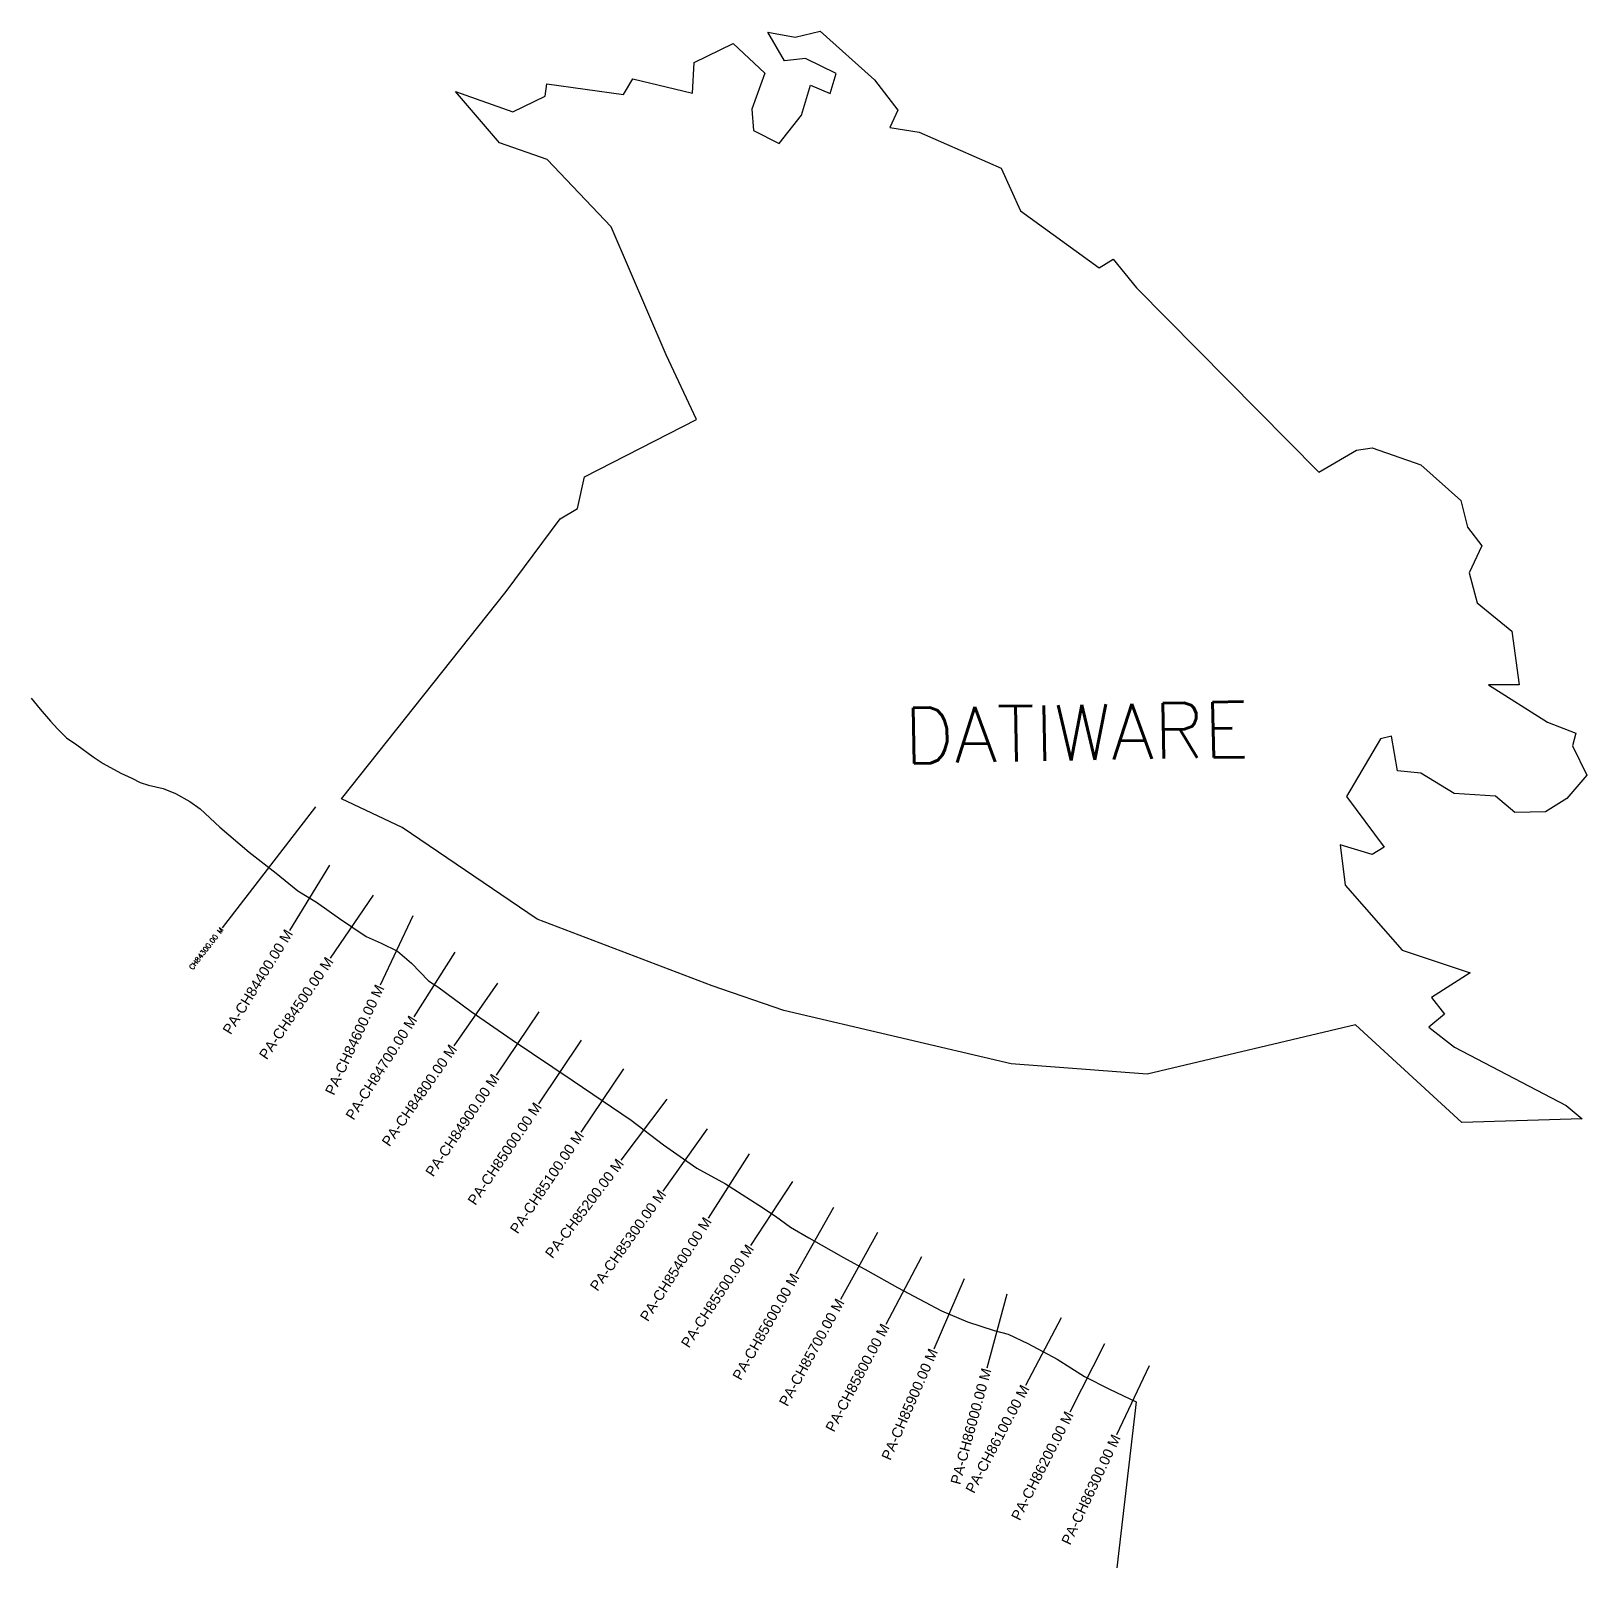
# Model space of a CAD drawing. Header units: metres. Extents: x 262914 to 265964, y 2157936 to 2160949.
import ezdxf
from ezdxf.enums import TextEntityAlignment as Align

# ---------------------------------------------------------------- set-up
doc = ezdxf.new("R2010")
doc.units = ezdxf.units.M
for name, color, linetype in [('CS', 134, 'Continuous'), ('CSMark', 6, 'Continuous'), ('NATURALLY PROTECTED', 3, 'Continuous'), ('village', 3, 'Continuous'), ('VILLAGE NAME', 250, 'Continuous')]:
    doc.layers.add(name, color=color, linetype=linetype)
doc.styles.add('DynamicDimensions', font='arial.ttf')
doc.styles.get("Standard").update_dxf_attribs({"font": 'simplex.shx'})

msp = doc.modelspace()

# ---------------------------------------------------------------- linework, layer by layer
at = {"color": 3}
msp.add_line((264213.5, 2160886.7), (264290.1, 2160924.1), dxfattribs=at)
at = {"layer": 'CS'}
for p, q in [((263471.2, 2159427.9), (263287.9, 2159190.4)), ((263498.9, 2159313.2), (263420.1, 2159185.6)), ((263584.2, 2159255), (263499.9, 2159130.9)), ((263662, 2159214), (263598.2, 2159078.3)), ((263744.4, 2159142.8), (263663.9, 2159016.2)), ((263827.9, 2159082.5), (263742.4, 2158959.3)), ((263909.3, 2159026.2), (263825.4, 2158901.9)), ((263992.2, 2158970.2), (263908.3, 2158845.9)), ((264075.1, 2158914.3), (263991.2, 2158790)), ((264160.3, 2158854.7), (264069.8, 2158735)), ((264239.1, 2158796.9), (264152.3, 2158674.6)), ((264321.7, 2158747.8), (264241.1, 2158621.3)), ((264406.7, 2158693.1), (264324.4, 2158567.7)), ((264406.7, 2158693.1), (264324.4, 2158567.7)), ((264486.8, 2158642.1), (264412.8, 2158511.6)), ((264486.8, 2158642.1), (264412.8, 2158511.6)), ((264573.1, 2158593.7), (264501, 2158462.2)), ((264659.7, 2158545.8), (264589.4, 2158413.3)), ((264659.7, 2158545.8), (264589.4, 2158413.3)), ((264743.3, 2158502.5), (264683.4, 2158365)), ((264743.3, 2158502.5), (264683.4, 2158365)), ((264827.1, 2158472.3), (264787.6, 2158327.6)), ((264827.1, 2158472.3), (264787.6, 2158327.6)), ((264933.4, 2158426), (264863.5, 2158293.3)), ((264933.4, 2158426), (264863.5, 2158293.3)), ((265018.2, 2158375.2), (264950.2, 2158241.5)), ((265018.2, 2158375.2), (264950.2, 2158241.5)), ((265105.9, 2158332.3), (265042.1, 2158196.5)), ((265105.9, 2158332.3), (265042.1, 2158196.5)), ((265105.9, 2158332.3), (265042.1, 2158196.5))]:
    msp.add_line(p, q, dxfattribs=at)
at = {"layer": 'NATURALLY PROTECTED', "color": 2}
for p, q in [((262913.6, 2159641.2), (262931.2, 2159619.3)), ((262931.2, 2159619.3), (262951.4, 2159596.1)), ((262951.4, 2159596.1), (262965.2, 2159580.5)), ((262965.2, 2159580.5), (262982.8, 2159563.1)), ((262982.8, 2159563.1), (263002.9, 2159549.4)), ((263002.9, 2159549.4), (263035, 2159525.9)), ((263035, 2159525.9), (263054.6, 2159512.6)), ((263054.6, 2159512.6), (263089.3, 2159493.8)), ((263089.3, 2159493.8), (263110.9, 2159483.9)), ((263110.9, 2159483.9), (263127.2, 2159475.6)), ((263127.2, 2159475.6), (263143.5, 2159470.5)), ((263143.5, 2159470.5), (263172.4, 2159463.8)), ((263172.4, 2159463.8), (263196.4, 2159454.1)), ((263196.4, 2159454.1), (263224.7, 2159438.2)), ((263224.7, 2159438.2), (263245.3, 2159424)), ((263245.3, 2159424), (263283.5, 2159388.3)), ((263283.5, 2159388.3), (263341.3, 2159338.7)), ((263341.3, 2159338.7), (263394.1, 2159297.9)), ((263394.1, 2159297.9), (263436.9, 2159263.4)), ((263436.9, 2159263.4), (263473.3, 2159240.9)), ((263473.3, 2159240.9), (263518.4, 2159209)), ((263518.4, 2159209), (263570.4, 2159173.7)), ((263570.4, 2159173.7), (263600, 2159160.3)), ((263600, 2159160.3), (263632.1, 2159145.2)), ((263632.1, 2159145.2), (263659.2, 2159121.3)), ((263659.2, 2159121.3), (263692.8, 2159086.7)), ((263692.8, 2159086.7), (263711.4, 2159074.9)), ((263711.4, 2159074.9), (263776.7, 2159026.8)), ((263776.7, 2159026.8), (263857, 2158971)), ((263857, 2158971), (263976.3, 2158890.5)), ((263976.3, 2158890.5), (264090, 2158813.8)), ((264090, 2158813.8), (264153.8, 2158765.5)), ((264153.8, 2158765.5), (264218.9, 2158719.3)), ((264218.9, 2158719.3), (264275.1, 2158688.6)), ((264275.1, 2158688.6), (264340.3, 2158647)), ((264340.3, 2158647), (264373.3, 2158625.3)), ((264373.3, 2158625.3), (264402.6, 2158603.6)), ((264402.6, 2158603.6), (264438.7, 2158583.2)), ((264438.7, 2158583.2), (264506.4, 2158544.7)), ((264506.4, 2158544.7), (264554.3, 2158518.5)), ((264554.3, 2158518.5), (264612.6, 2158485.8)), ((264612.6, 2158485.8), (264699, 2158440)), ((264699, 2158440), (264749.4, 2158418)), ((264749.4, 2158418), (264801.7, 2158401.5)), ((264801.7, 2158401.5), (264829.6, 2158393.9)), ((264829.6, 2158393.9), (264868, 2158375.7)), ((264868, 2158375.7), (264925.7, 2158345.3)), ((264925.7, 2158345.3), (264979, 2158311)), ((264979, 2158311), (265028.1, 2158286)), ((265028.1, 2158286), (265080.2, 2158261.5)), ((265080.2, 2158261.5), (265042.5, 2157935.9))]:
    msp.add_line(p, q, dxfattribs=at)
at = {"layer": 'village', "color": 3}
for p, q in [((264290.1, 2160924.1), (264352.1, 2160865.8)), ((264391.2, 2160890.3), (264357.9, 2160946.8)), ((264357.9, 2160946.8), (264411.9, 2160937)), ((264411.9, 2160937), (264461.1, 2160948.5)), ((264461.1, 2160948.5), (264567.5, 2160853.1)), ((264431.9, 2160895.1), (264391.2, 2160890.3)), ((264491.9, 2160865.3), (264431.9, 2160895.1)), ((264210.8, 2160826.7), (264213.5, 2160886.7)), ((264352.1, 2160865.8), (264326.9, 2160795.5)), ((264480.7, 2160826.1), (264491.9, 2160865.3)), ((263921.5, 2160821), (263924.8, 2160845)), ((263924.8, 2160845), (264075.2, 2160824.3)), ((264075.2, 2160824.3), (264093.6, 2160855.2)), ((264093.6, 2160855.2), (264210.8, 2160826.7)), ((264424.4, 2160783.9), (264442.1, 2160842.8)), ((264442.1, 2160842.8), (264480.7, 2160826.1)), ((264567.5, 2160853.1), (264613.1, 2160793.9)), ((263832, 2160729.7), (263745.6, 2160830)), ((263745.6, 2160830), (263857.9, 2160790.6)), ((263857.9, 2160790.6), (263921.5, 2160821)), ((264326.9, 2160795.5), (264330.3, 2160753.7)), ((264380.4, 2160728.2), (264424.4, 2160783.9)), ((264613.1, 2160793.9), (264597.7, 2160759.3)), ((264330.3, 2160753.7), (264380.4, 2160728.2)), ((264597.7, 2160759.3), (264654.9, 2160750.5)), ((264654.9, 2160750.5), (264815.9, 2160679.9)), ((263925.3, 2160696.7), (263832, 2160729.7)), ((264051.3, 2160565.1), (263925.3, 2160696.7)), ((264815.9, 2160679.9), (264853.4, 2160596.5)), ((264853.4, 2160596.5), (265007.9, 2160484.4)), ((264159, 2160314), (264051.3, 2160565.1)), ((265007.9, 2160484.4), (265035.6, 2160501.4)), ((265035.6, 2160501.4), (265080.8, 2160445.4)), ((265080.8, 2160445.4), (265438.5, 2160083.9)), ((264218, 2160187), (264159, 2160314)), ((263998.5, 2160074.6), (264218, 2160187)), ((265512.4, 2160126.9), (265543.5, 2160131.5)), ((265543.5, 2160131.5), (265638.6, 2160098.6)), ((265438.5, 2160083.9), (265512.4, 2160126.9)), ((263984.9, 2160012.8), (263998.5, 2160074.6)), ((265638.6, 2160098.6), (265717.3, 2160028.4)), ((263950.7, 2159992.2), (263984.9, 2160012.8)), ((265717.3, 2160028.4), (265730.2, 2159976.4)), ((263845.3, 2159850.2), (263950.7, 2159992.2)), ((265730.2, 2159976.4), (265758.2, 2159939.4)), ((265758.2, 2159939.4), (265733.2, 2159886.4)), ((265733.2, 2159886.4), (265749.4, 2159827.5)), ((263521.9, 2159443.5), (263845.3, 2159850.2)), ((265749.4, 2159827.5), (265817.3, 2159772.3)), ((265817.3, 2159772.3), (265831.2, 2159667)), ((265831.2, 2159667), (265771.2, 2159667.1)), ((265771.2, 2159667.1), (265887, 2159593.8)), ((265887, 2159593.8), (265942.4, 2159572.4)), ((265559.5, 2159561.3), (265492.7, 2159448.2)), ((265581.3, 2159566.1), (265559.5, 2159561.3)), ((265592.7, 2159498.3), (265581.3, 2159566.1)), ((265942.4, 2159572.4), (265935.9, 2159547.3)), ((265935.9, 2159547.3), (265964.3, 2159489.9)), ((265638.6, 2159493.6), (265592.7, 2159498.3)), ((265703.9, 2159454), (265638.6, 2159493.6)), ((265964.3, 2159489.9), (265925.1, 2159443.9)), ((263641.4, 2159387.3), (263521.9, 2159443.5)), ((265492.7, 2159448.2), (265567, 2159348.5)), ((265785.2, 2159448.6), (265703.9, 2159454)), ((265823, 2159416.5), (265785.2, 2159448.6)), ((265925.1, 2159443.9), (265882.8, 2159418.1)), ((265882.8, 2159418.1), (265823, 2159416.5)), ((263905.9, 2159207.6), (263641.4, 2159387.3)), ((265543.1, 2159334.2), (265480.2, 2159353.6)), ((265480.2, 2159353.6), (265490.4, 2159274.2)), ((265567, 2159348.5), (265543.1, 2159334.2)), ((265490.4, 2159274.2), (265602.2, 2159146.8)), ((264249.2, 2159076.7), (263905.9, 2159207.6)), ((265602.2, 2159146.8), (265735.1, 2159102.4)), ((265735.1, 2159102.4), (265659.9, 2159054)), ((264389.8, 2159028.4), (264249.2, 2159076.7)), ((265659.9, 2159054), (265685.3, 2159021.1)), ((264835.2, 2158924.1), (264389.8, 2159028.4)), ((265685.3, 2159021.1), (265654.4, 2158996.1)), ((265510.6, 2159000.7), (265101.9, 2158904)), ((265719, 2158809.1), (265510.6, 2159000.7)), ((265654.4, 2158996.1), (265704.5, 2158956.8)), ((265704.5, 2158956.8), (265923.5, 2158842.2)), ((265101.9, 2158904), (264835.2, 2158924.1)), ((265923.5, 2158842.2), (265955.3, 2158816.3)), ((265955.3, 2158816.3), (265719, 2158809.1))]:
    msp.add_line(p, q, dxfattribs=at)

# ---------------------------------------------------------------- texts
at = {"layer": 'CSMark'}
msp.add_text('CH84300.00 M', height=10, rotation=52.3519, dxfattribs=at).set_placement((263287.3, 2159189.6), align=Align.MIDDLE_RIGHT)
at = {"layer": 'CSMark', "style": 'DynamicDimensions'}
for s, rotation, p in [('PA-CH84400.00 M', 58.3034, (263419.6, 2159184.7)), ('PA-CH84500.00 M', 55.7728, (263499.3, 2159130.1)), ('PA-CH84600.00 M', 64.8513, (263597.8, 2159077.4)), ('PA-CH84700.00 M', 57.541, (263663.3, 2159015.4)), ('PA-CH84800.00 M', 55.2236, (263741.8, 2158958.5)), ('PA-CH84900.00 M', 55.9808, (263824.8, 2158901)), ('PA-CH85000.00 M', 55.9808, (263907.7, 2158845.1)), ('PA-CH85100.00 M', 55.9797, (263990.6, 2158789.1)), ('PA-CH85200.00 M', 52.9263, (264069.2, 2158734.2)), ('PA-CH85300.00 M', 54.6398, (264151.8, 2158673.8)), ('PA-CH85400.00 M', 57.5013, (264240.6, 2158620.4)), ('PA-CH85500.00 M', 56.7034, (264323.8, 2158566.9)), ('PA-CH85600.00 M', 60.4182, (264412.3, 2158510.8)), ('PA-CH85600.00 M', 60.4182, (264412.3, 2158510.8)), ('PA-CH85700.00 M', 61.2882, (264500.5, 2158461.3)), ('PA-CH85700.00 M', 61.2882, (264500.5, 2158461.3)), ('PA-CH85800.00 M', 62.0441, (264588.9, 2158412.4)), ('PA-CH85800.00 M', 62.0441, (264588.9, 2158412.4)), ('PA-CH85900.00 M', 66.4646, (264683, 2158364.1)), ('PA-CH85900.00 M', 66.4646, (264683, 2158364.1)), ('PA-CH86000.00 M', 74.7515, (264787.3, 2158326.6)), ('PA-CH86000.00 M', 74.7515, (264787.3, 2158326.6)), ('PA-CH86100.00 M', 62.1969, (264863, 2158292.4)), ('PA-CH86100.00 M', 62.1969, (264863, 2158292.4)), ('PA-CH86200.00 M', 63.0229, (264949.7, 2158240.6)), ('PA-CH86200.00 M', 63.0229, (264949.7, 2158240.6)), ('PA-CH86300.00 M', 64.8213, (265041.7, 2158195.6)), ('PA-CH86300.00 M', 64.8213, (265041.7, 2158195.6)), ('PA-CH86300.00 M', 64.8213, (265041.7, 2158195.6))]:
    msp.add_text(s, height=20, rotation=rotation, dxfattribs=at).set_placement(p, align=Align.MIDDLE_RIGHT)
at = {"layer": 'VILLAGE NAME'}
msp.add_text('DATIWARE', height=108.75, rotation=1.1028, dxfattribs=at).set_placement((264626.7, 2159512.6))

doc.saveas('drawing.dxf')
